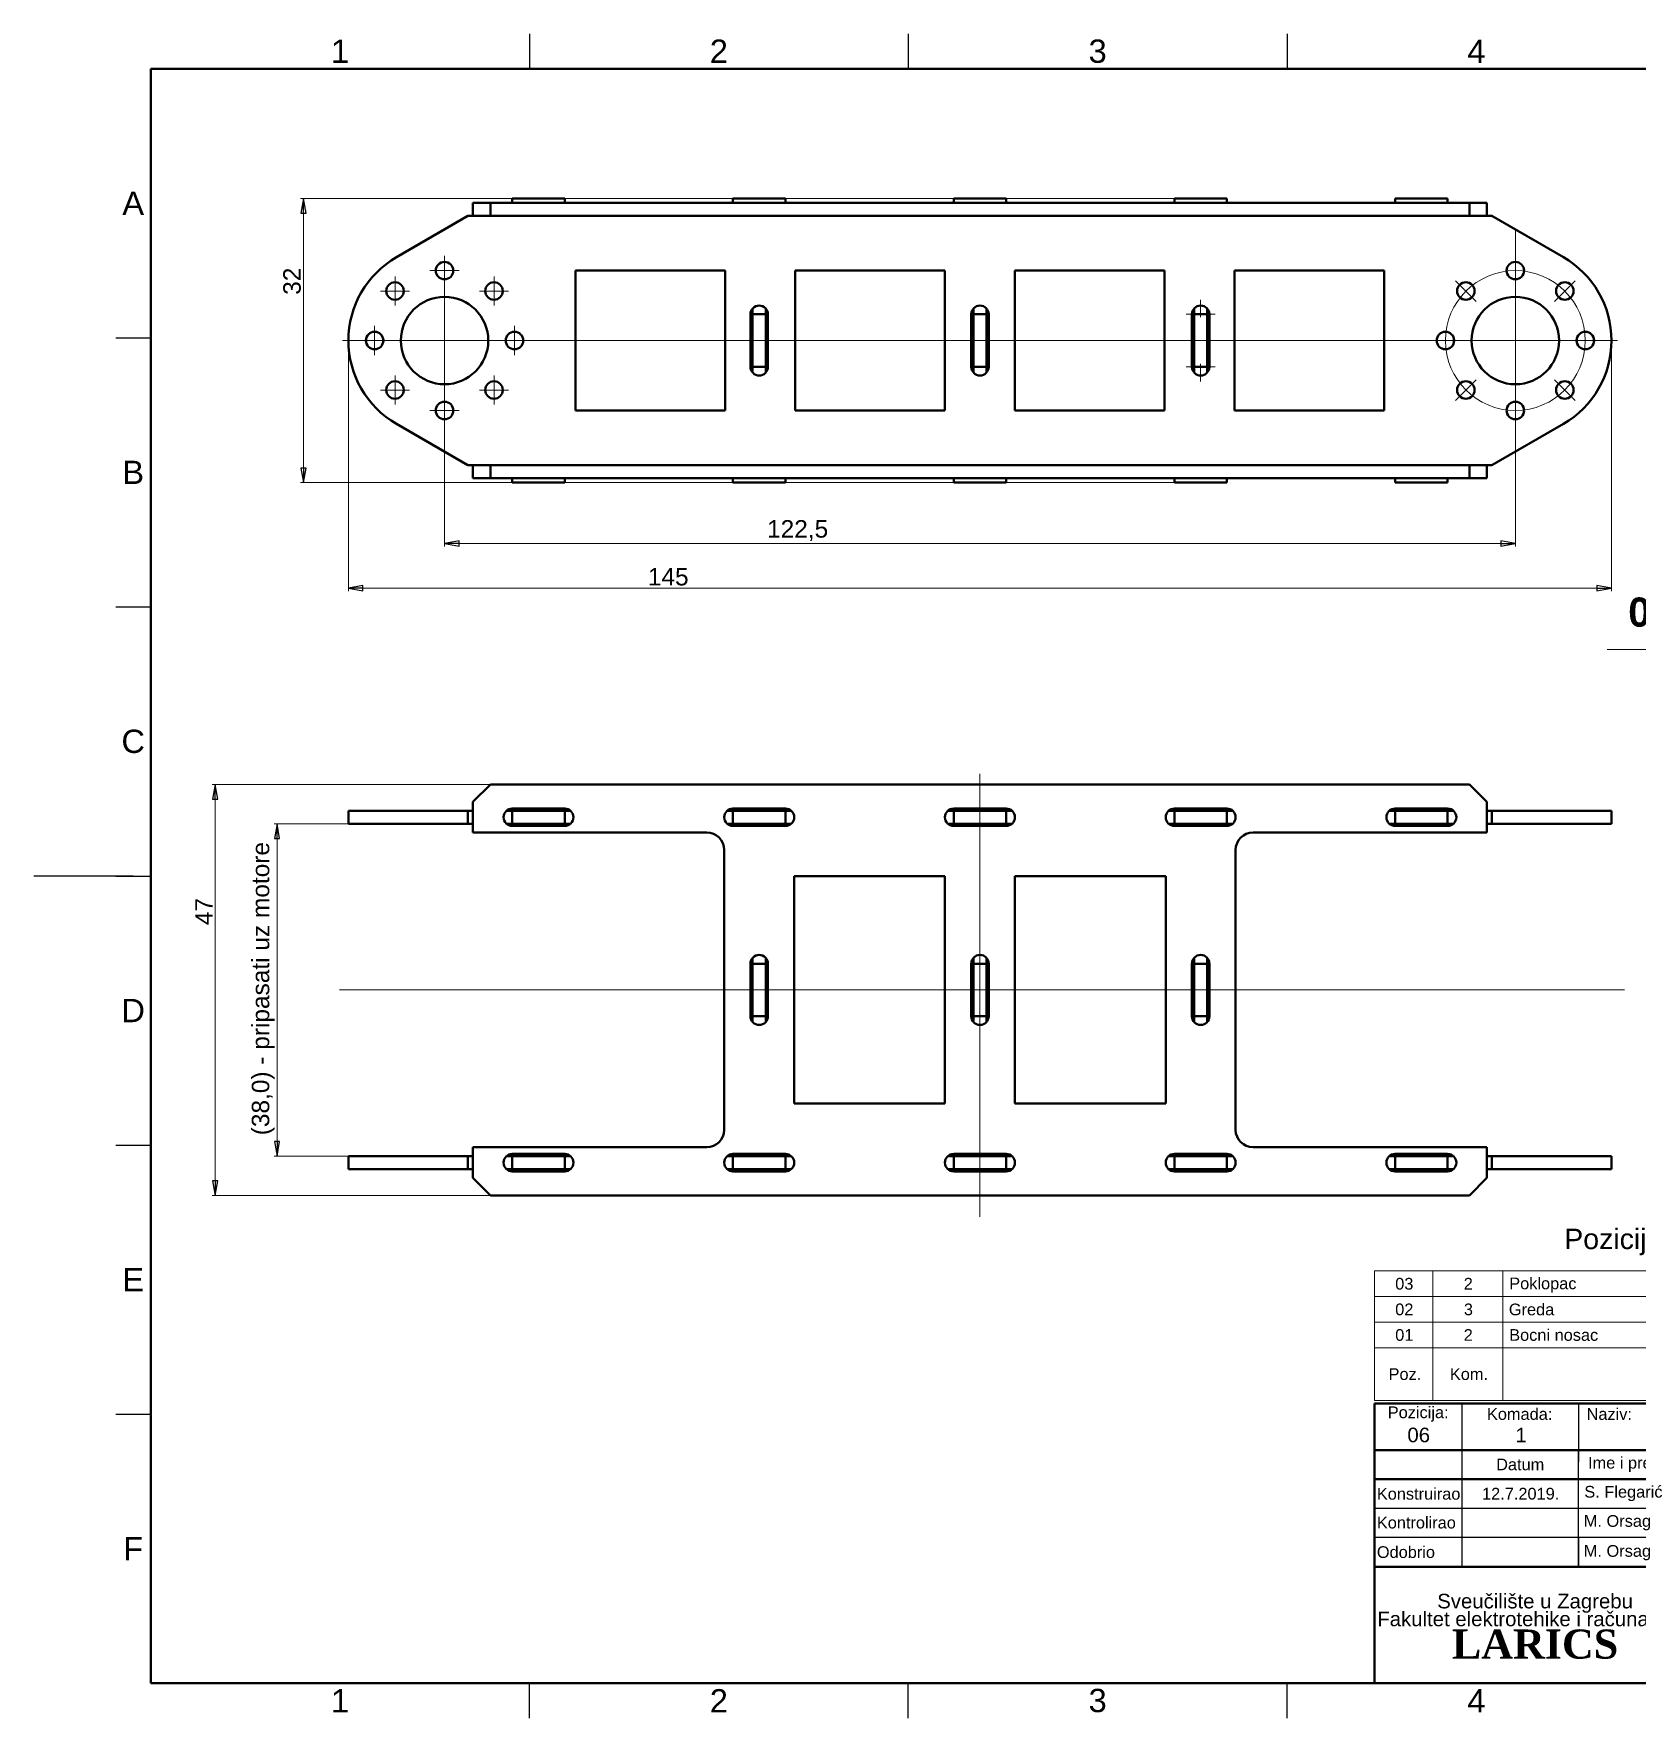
# Model space of a CAD drawing. Header units: millimetres. Extents: x 0 to 277, y 3 to 195.
# Drawn here: x 0 to 183.4, y 2.7 to 195.3 of the extents above; entities that cross this region are included whole.
import ezdxf
from ezdxf.enums import TextEntityAlignment as Align

# ---------------------------------------------------------------- set-up
doc = ezdxf.new("R2010")
doc.units = ezdxf.units.MM
doc.header["$LTSCALE"] = 0.666667
doc.linetypes.add('CHAIN', pattern=[0.3543, 0.2362, -0.0295, 0.0591, -0.0295])
for name, color, linetype, lineweight in [('Center Mark(INTECO)', 7, 'CHAIN', 18), ('Centerline(INTECO)', 7, 'CHAIN', 18), ('Dimensions(INTECO)', 7, 'Continuous', 25), ('Sketch Geometry(INTECO)', 7, 'Continuous', 50), ('Symbols(INTECO)', 7, 'Continuous', 18)]:
    doc.layers.add(name, color=color, linetype=linetype, lineweight=lineweight)
doc.layers.add('Visible Edges(INTECO)', color=7, linetype='Continuous', lineweight=50, true_color=0x262659)
doc.styles.add('Baloon tekst - INTECO', font='arialbd.ttf')
doc.styles.add('Current-ISO', font='arial.ttf')
doc.styles.add('Current-ISO-INTECO', font='arial.ttf')
doc.styles.add('Current-ISO-INTECODimensionsText', font='arial.ttf')
doc.styles.add('Text Style101', font='arial.ttf')
doc.styles.add('Text Style102', font='arialbd.ttf')
doc.styles.add('Text Style108', font='arial.ttf', dxfattribs={"width": 0.9})
doc.styles.add('Text Style40', font='arial.ttf')
doc.styles.add('Text Style77', font='arial.ttf')
doc.styles.add('Text Style81', font='arial.ttf')
doc.dimstyles.new('ISO - INTECO', dxfattribs={"dimscale": 0.666667, "dimtxt": 3, "dimasz": 2.5, "dimexe": 0.5, "dimexo": 0, "dimgap": 0.4, "dimtad": 1, "dimrnd": 1e-08, "dimzin": 0, "dimtxsty": 'Current-ISO-INTECODimensionsText', "dimblk": 'Filled-3', "dimcen": 0.09, "dimdle": 7, "dimclrd": 7, "dimclre": 7, "dimclrt": 7, "dimadec": 1, "dimazin": 0, "dimtfac": 0.666667, "dimtmove": 0, "dimatfit": 3, "dimfxl": 1, "dimtolj": 1, "dimlwd": 15, "dimlwe": 15, "dimarcsym": 0})

# ---------------------------------------------------------------- blocks, each defined once
blk = doc.blocks.new('Borders INTECO Okvir')
at = {"layer": 'Sketch Geometry(INTECO)', "lineweight": 25}
for p, q in [((85, 293), (85, 287)), ((150, 293), (150, 287)), ((215, 293), (215, 287)), ((14, 240.83), (20, 240.83)), ((14, 194.67), (20, 194.67)), ((17, 148.5), (-0.07, 148.5)), ((14, 148.5), (20, 148.5)), ((14, 102.33), (20, 102.33)), ((14, 56.17), (20, 56.17)), ((85, 4), (85, 10)), ((150, 4), (150, 10)), ((215, 4), (215, 10))]:
    blk.add_line(p, q, dxfattribs=at)
at = {"layer": 'Sketch Geometry(INTECO)'}
for p, q in [((410, 287), (20, 287)), ((20, 287), (20, 10)), ((20, 10), (410, 10))]:
    blk.add_line(p, q, dxfattribs=at)
at = {"layer": 'Symbols(INTECO)', "color": 7, "char_height": 4, "style": 'Current-ISO-INTECO'}
for s, insert, attachment_point in [('\\fArial|b0|i0;\\H4.0000;1', (52.5, 292), 2), ('\\fArial|b0|i0;\\H4.0000;2', (117.5, 292), 2), ('\\fArial|b0|i0;\\H4.0000;3', (182.5, 292), 2), ('\\fArial|b0|i0;\\H4.0000;4', (247.5, 292), 2), ('\\fArial|b0|i0;\\H4.0000;A', (17, 263.92), 5), ('\\fArial|b0|i0;\\H4.0000;B', (17, 217.75), 5), ('\\fArial|b0|i0;\\H4.0000;C', (17, 171.58), 5), ('\\fArial|b0|i0;\\H4.0000;D', (17, 125.42), 5), ('\\fArial|b0|i0;\\H4.0000;E', (17, 79.25), 5), ('\\fArial|b0|i0;\\H4.0000;F', (17, 33.08), 5), ('\\fArial|b0|i0;\\H4.0000;1', (52.5, 5), 8), ('\\fArial|b0|i0;\\H4.0000;2', (117.5, 5), 8), ('\\fArial|b0|i0;\\H4.0000;3', (182.5, 5), 8), ('\\fArial|b0|i0;\\H4.0000;4', (247.5, 5), 8)]:
    blk.add_mtext(s, dxfattribs=dict(at, insert=insert, attachment_point=attachment_point))
blk = doc.blocks.new('Popis pozicija')
at = {"layer": 'Symbols(INTECO)'}
for p, q in [((410, 80.76), (230, 80.76)), ((230, 80.76), (230, 67.57)), ((240, 80.76), (240, 67.57)), ((252, 80.76), (252, 67.57)), ((312, 80.76), (312, 67.57)), ((335, 80.76), (335, 67.57)), ((360, 80.76), (360, 67.57)), ((390, 80.76), (390, 67.57)), ((410, 80.76), (410, 67.57)), ((410, 76.36), (230, 76.36)), ((410, 71.96), (230, 71.96)), ((410, 67.57), (230, 67.57)), ((230, 58.54), (230, 67.57)), ((240, 58.54), (240, 67.57)), ((252, 58.54), (252, 67.57)), ((312, 58.54), (312, 67.57)), ((335, 58.54), (335, 67.57)), ((360, 58.54), (360, 67.57)), ((390, 58.54), (390, 67.57)), ((410, 58.54), (410, 67.57)), ((410, 58.54), (230, 58.54))]:
    blk.add_line(p, q, dxfattribs=at)
at = {"layer": 'Symbols(INTECO)', "attachment_point": 7, "style": 'Current-ISO'}
for s, insert, char_height in [('03', (233.56, 77.52), 2.007), ('2', (245.31, 77.55), 2.01), ('Poklopac', (253.13, 77), 2.007), ('CFRP', (319.83, 77.51), 2.007), ('LR 110 03', (341.25, 77.52), 2.007), ('1,5x47x116', (368.07, 77.16), 2.007), ('0,00 kg', (400.03, 76.96), 2.007), ('02', (233.56, 73.12), 2.007), ('3', (245.34, 73.12), 2.01), ('Greda', (253.06, 73.11), 2.007), ('CFRP', (319.83, 73.11), 2.007), ('LR 110 02', (341.25, 73.12), 2.007), ('1,5x33x42', (368.85, 72.76), 2.007), ('0,00 kg', (400.03, 72.57), 2.007), ('01', (233.56, 68.73), 2.007), ('2', (245.31, 68.76), 2.01), ('Bocni nosac', (253.12, 68.73), 2.0066), ('CFRP', (319.83, 68.71), 2.007), ('LR 110 01', (341.25, 68.73), 2.007), ('1,5x33x145', (368.07, 68.36), 2.007), ('0,01 kg', (400.03, 68.17), 2.007), ('Poz.', (232.42, 62.02), 2.007), ('Kom.', (242.94, 62.02), 2.007), ('Naziv', (278.72, 62.02), 2.007), ('Materijal', (318.42, 61.46), 2.007), ('Oz. crteža/', (340.87, 63.6), 2.0066), ('Br. modela/Dimenzije', (361.9, 61.45), 2.0066), ('Masa', (396.79, 62.02), 2.007), ('Standard', (341.94, 60.44), 2.007)]:
    blk.add_mtext(s, dxfattribs=dict(at, insert=insert, char_height=char_height))
blk = doc.blocks.new('Title Blocks LARICS Sastavna')
at = {"layer": 'Sketch Geometry(INTECO)'}
for p, q in [((9.74, 57.81), (9.74, 67.81)), ((9.74, 67.81), (24.74, 67.81)), ((24.74, 67.81), (44.74, 67.81)), ((44.74, 67.81), (139.74, 67.81)), ((139.74, 67.81), (169.74, 67.81)), ((169.74, 67.81), (189.74, 67.81)), ((189.74, 67.81), (189.74, 59.81)), ((9.74, 59.81), (9.74, 54.81)), ((24.74, 59.81), (9.74, 59.81)), ((44.74, 59.81), (24.74, 59.81)), ((64.74, 59.81), (44.74, 59.81)), ((64.74, 59.81), (84.74, 59.81)), ((84.74, 39.81), (84.74, 59.81)), ((84.74, 59.81), (139.74, 59.81)), ((139.74, 59.81), (189.74, 59.81)), ((189.74, 59.81), (189.74, 39.81)), ((9.74, 54.81), (9.74, 49.81)), ((24.74, 54.81), (9.74, 54.81)), ((44.74, 54.81), (24.74, 54.81)), ((64.74, 54.81), (44.74, 54.81)), ((64.74, 54.81), (84.74, 54.81)), ((9.74, 49.81), (9.74, 44.81)), ((9.74, 44.81), (9.74, 39.81)), ((84.74, 44.81), (84.74, 39.81)), ((64.74, 39.81), (9.74, 39.81)), ((9.74, 39.81), (9.74, 19.81)), ((64.74, 19.81), (64.74, 39.81)), ((139.74, 39.81), (64.74, 39.81)), ((64.74, 39.81), (64.74, 19.81)), ((139.74, 39.81), (84.74, 39.81)), ((139.74, 19.81), (139.74, 39.81)), ((159.74, 39.81), (139.74, 39.81)), ((139.74, 39.81), (139.74, 19.81)), ((189.74, 39.81), (139.74, 39.81)), ((159.74, 19.81), (159.74, 39.81)), ((169.74, 39.81), (159.74, 39.81)), ((159.74, 39.81), (159.74, 19.81)), ((169.74, 19.81), (169.74, 39.81)), ((189.74, 39.81), (169.74, 39.81)), ((169.74, 39.81), (169.74, 19.81)), ((189.74, 19.81), (189.74, 39.81)), ((180.74, 36.81), (180.74, 30.81)), ((180.74, 36.81), (186.74, 35.31)), ((186.74, 35.31), (186.74, 32.31)), ((180.74, 30.81), (186.74, 32.31)), ((169.74, 24.81), (189.74, 24.81)), ((9.74, 19.81), (64.74, 19.81)), ((64.74, 19.81), (139.74, 19.81)), ((139.74, 19.81), (159.74, 19.81)), ((159.74, 19.81), (169.74, 19.81)), ((169.74, 19.81), (189.74, 19.81))]:
    blk.add_line(p, q, dxfattribs=at)
at = {"layer": 'Sketch Geometry(INTECO)', "lineweight": 25}
for p, q in [((24.74, 67.81), (24.74, 57.8)), ((44.74, 67.81), (44.74, 57.8)), ((139.74, 67.81), (139.74, 59.81)), ((169.74, 67.81), (169.74, 59.81)), ((24.74, 59.81), (24.74, 54.81)), ((44.74, 54.81), (44.74, 59.81)), ((64.74, 54.81), (64.74, 59.81)), ((139.74, 59.81), (139.74, 39.81)), ((139.74, 39.81), (139.74, 59.81)), ((169.14, 59.21), (140.34, 59.21)), ((140.34, 59.21), (140.34, 45.41)), ((169.14, 45.41), (169.14, 59.21)), ((169.74, 44.81), (169.74, 59.81)), ((24.74, 54.81), (24.74, 49.81)), ((44.74, 49.81), (44.74, 54.81)), ((64.74, 49.81), (64.74, 54.81)), ((24.74, 49.81), (9.74, 49.81)), ((24.74, 49.81), (24.74, 44.81)), ((44.74, 49.81), (24.74, 49.81)), ((44.74, 44.81), (44.74, 49.81)), ((64.74, 49.81), (44.74, 49.81)), ((64.74, 44.81), (64.74, 49.81)), ((64.74, 49.81), (84.74, 49.81)), ((24.74, 44.81), (9.74, 44.81)), ((44.74, 44.81), (24.74, 44.81)), ((24.74, 44.81), (24.74, 39.81)), ((44.74, 39.81), (44.74, 44.81)), ((64.74, 44.81), (44.74, 44.81)), ((44.74, 44.81), (44.74, 39.81)), ((64.74, 39.81), (64.74, 44.81)), ((64.74, 44.81), (84.74, 44.81)), ((139.74, 44.81), (189.74, 44.81)), ((140.34, 45.41), (169.14, 45.41)), ((104.74, 19.81), (104.74, 39.81))]:
    blk.add_line(p, q, dxfattribs=at)
at = {"layer": 'Sketch Geometry(INTECO)', "linetype": 'Continuous', "lineweight": 25}
for p, q in [((175.74, 30.4), (175.74, 37.25)), ((172.36, 33.81), (179.15, 33.81)), ((180.18, 33.81), (187.72, 33.81))]:
    blk.add_line(p, q, dxfattribs=at)
at = {"layer": 'Sketch Geometry(INTECO)'}
for radius in [3, 1.5]:
    blk.add_circle((175.74, 33.81), radius, dxfattribs=at)
at = {"layer": 'Symbols(INTECO)', "color": 7, "style": 'Current-ISO-INTECO'}
for s, insert, char_height, width, attachment_point in [('Pozicija:', (17.24, 66), 2.007, 15.1495, 5), ('Komada:', (34.65, 66), 2.007, 19.3631, 5), ('Dimenzije:', (154.71, 66), 2.007, 28.4296, 5), ('Masa:', (179.63, 66), 2.007, 18.4679, 5), ('Datum', (34.75, 57.35), 2.007, 20.0481, 5), ('Ime i prezime', (54.8, 57.35), 2.0066, 20.0481, 5), ('Potpis', (74.8, 57.3), 2.007, 20.1445, 5), ('Projekt:', (85.48, 57.27), 2.007, 16.0912, 4), ('Oznaka crteža:', (154.77, 57.3), 2.0066, 29.9734, 5), ('Verzija:', (179.71, 57.3), 2.007, 19.8632, 5), ('Konstruirao', (10.15, 52.31), 2.0066, 14.8433, 4), ('Kontrolirao', (10.15, 47.37), 2.0066, 14.8433, 4), ('Odobrio', (10.15, 42.31), 2.007, 14.8433, 4), ('Veza sa:', (140.75, 42.36), 2.007, 16.7091, 4), ('Mjerilo:', (149.81, 39.07), 2.007, 19.68, 2), ('Format:', (164.79, 39.07), 2.007, 9.8587, 2), ('[mm]', (176.05, 29.06), 2.007, 6.2278, 1), ('List:', (170.28, 22.23), 2.007, 5.4215, 4)]:
    blk.add_mtext(s, dxfattribs=dict(at, insert=insert, char_height=char_height, width=width, attachment_point=attachment_point))
at = {"layer": 'Symbols(INTECO)', "color": 7, "insert": (50.03, 66), "char_height": 2.007, "attachment_point": 5, "style": 'Current-ISO-INTECO'}
blk.add_mtext('Naziv:', dxfattribs=at)
at = {"layer": 'Symbols(INTECO)', "color": 7, "style": 'Current-ISO-INTECO'}
for s, insert, char_height, width, attachment_point, line_spacing_factor in [('{\\H0.74753x;Tolerancije mjera\\H1.33773x;\\P\\H0.59803x;(Ukoliko drugacije nije odredeno)\\H1.30584x; }', (122.92, 37.39), 2.0066, 44.5938, 5, 0.750678), ('{\\H1.24589x;Sveučilište u Zagrebu\\PFakultet elektrotehike i računarstva\\H1.40478x; \\H0.71186x;\\P\\fGeorgia|b1|i0|c0|p18;\\H2x;LARICS\\H1.21393x; }', (37.3, 29.57), 2.0066, 69.724, 5, 0.733889), ('\\fArial|b0|i0;\\H1.4000;Ovaj dokument je vlasništvo LARICS-a.\\PMora se na zahtjev vratiti i njegov sadržaj se nesmije umnožavati, ustupati drugome ili drugacije koristiti bez predhodne suglasnosti LARICS-a', (84.73, 29.58), 1.4, 40.0328, 5, 0.944221), ('\\fArial|b0|i0;\\H1.2000;Linearna toleranca............ x ------\\fAIGDT|b0|i0;\\H1.2000;`\\fArial|b0|i0;\\H1.2000;0,5   mm\\P                                           x,x-----\\fAIGDT|b0|i0;\\H1.2000;`\\fArial|b0|i0;\\H1.2000;0,1  mm\\P                                           x,xx---\\fAIGDT|b0|i0;\\H1.2000;`\\fArial|b0|i0;\\H1.2000;0,01 mm\\PKutna toleranca.......................... x-----\\fAIGDT|b0|i0;\\H1.2000;`\\fArial|b0|i0;\\H1.2000;1\\fAIGDT|b0|i0;\\H1.2000;~\\P\\fArial|b0|i0;\\H1.2000;                                                    x,x---\\fAIGDT|b0|i0;\\H1.2000;`\\fArial|b0|i0;\\H1.2000;0.1\\fAIGDT|b0|i0;\\H1.2000;~\\P\\fArial|b0|i0;\\H1.2000;Obraditi bridove.......................... 0,5/45\\fAIGDT|b0|i0;\\H1.2000;~\\P\\fArial|b0|i0;\\H1.2000;Ostaviti radijuse.......................... 0,5mm', (106.15, 27.26), 1.2, 32.6482, 4, 1.0033), ('\\fArial|b0|i0;\\H2.5000;1 /1 ', (182.27, 21.73), 2.5, 16.21, 5, 0.708166)]:
    blk.add_mtext(s, dxfattribs=dict(at, insert=insert, char_height=char_height, width=width, attachment_point=attachment_point, line_spacing_factor=line_spacing_factor))
at = {"layer": 'Symbols(INTECO)', "color": 7}
for tag, p, height, style in [('Pozicija_001', (15.39, 61.17), 2.5, 'Text Style77'), ('Komada_001', (33.93, 61.15), 2.5, 'Text Style77'), ('TITLE_001', (84.2, 62.61), 3.5, 'Text Style40'), ('Gabariti_001', (146.11, 61.17), 2.5, 'Text Style77'), ('CREATION_DATE_001', (28.19, 51.34), 2.01, 'Current-ISO-INTECO'), ('AUTHOR_001', (45.75, 51.67), 2.01, 'Current-ISO-INTECO'), ('PROJECT_001', (84.32, 47.16), 7, 'Text Style101'), ('REVISION_NUMBER_001', (178.33, 48.7), 3.5, 'Text Style40'), ('PART_NUMBER_001', (143.26, 48.44), 3.5, 'Text Style102'), ('CHECKED_BY_001', (45.66, 46.66), 2.01, 'Current-ISO-INTECO'), ('ENG_APPROVED_BY_001', (45.66, 41.52), 2.01, 'Current-ISO-INTECO'), ('Veza_sa_001', (162.94, 41.13), 2.5, 'Text Style77'), ('<Mjerilo>_001', (145.47, 25.18), 5, 'Text Style81'), ('Sheet_Size_001', (161.87, 26.1), 3.5, 'Text Style40')]:
    blk.add_attdef(tag, p, '', height=height, dxfattribs=dict(at, style=style))
at = {"layer": 'Symbols(INTECO)', "color": 7, "style": 'Text Style108', "width": 0.9}
blk.add_attdef('MASS\\P2;_001', (174.7, 61.52), '', height=2.5, dxfattribs=at)
at = {"layer": 'Symbols(INTECO)', "color": 7, "style": 'Current-ISO-INTECO'}
for tag, p in [('CHECKED_DATE', (34.71, 47.3)), ('ENG_APPROVAL_DATE', (34.77, 42.34))]:
    blk.add_attdef(tag, text='', height=2.01, dxfattribs=at).set_placement(p, align=Align.MIDDLE_CENTER)
blk = doc.blocks.new('Filled-3')
at = {"color": 0}
for p, q in [((0, 0), (-1, 0.18)), ((-1, 0.18), (-1, -0.18)), ((-1, 0), (0, 0)), ((-1, -0.18), (0, 0))]:
    blk.add_line(p, q, dxfattribs=at)
at = {"color": 0, "flags": 128}
blk.add_lwpolyline([(-1, -0.18), (0, 0), (-1, 0.18), (-1, -0.18)], dxfattribs=at)
at = {"color": 0}
blk.add_solid([(-1, -0.18), (0, 0), (-1, 0.18), (-1, -0.18)], dxfattribs=at)
blk = doc.blocks.new('*D26')
at = {"layer": 'Defpoints', "color": 0, "linetype": 'Continuous', "transparency": 16777216}
for p in [(169.45, 151.69), (46.95, 145.27), (169.45, 137.03)]:
    blk.add_point(p, dxfattribs=at)
at = {"layer": 'Dimensions(INTECO)', "color": 7, "linetype": 'Continuous', "lineweight": 15, "transparency": 16777216}
for p, q in [((169.45, 151.69), (169.45, 136.7)), ((46.95, 145.27), (46.95, 136.7)), ((48.62, 137.03), (167.78, 137.03))]:
    blk.add_line(p, q, dxfattribs=at)
at = {"layer": 'Dimensions(INTECO)', "color": 7, "linetype": 'Continuous', "lineweight": 15, "transparency": 16777216, "xscale": 1.666666666666667, "yscale": 1.666666666666667, "zscale": 1.666666666666667, "rotation": 180}
blk.add_blockref('Filled-3', (46.95, 137.03), dxfattribs=at)
at = {"layer": 'Dimensions(INTECO)', "color": 7, "linetype": 'Continuous', "lineweight": 15, "transparency": 16777216, "xscale": 1.666666666666667, "yscale": 1.666666666666667, "zscale": 1.666666666666667}
blk.add_blockref('Filled-3', (169.45, 137.03), dxfattribs=at)
at = {"layer": 'Dimensions(INTECO)', "color": 7, "linetype": 'Continuous', "lineweight": 18, "transparency": 16777216, "insert": (83.85, 139.7), "char_height": 2, "attachment_point": 1, "style": 'Current-ISO-INTECODimensionsText'}
blk.add_mtext('\\A1;122,5', dxfattribs=at)
blk = doc.blocks.new('*D27')
at = {"layer": 'Defpoints', "color": 0, "linetype": 'Continuous', "transparency": 16777216}
for p in [(35.95, 160.24), (180.45, 160.24), (180.45, 131.92)]:
    blk.add_point(p, dxfattribs=at)
at = {"layer": 'Dimensions(INTECO)', "color": 7, "linetype": 'Continuous', "lineweight": 15, "transparency": 16777216}
for p, q in [((35.95, 160.24), (35.95, 131.59)), ((180.45, 160.24), (180.45, 131.59)), ((37.62, 131.92), (178.78, 131.92))]:
    blk.add_line(p, q, dxfattribs=at)
at = {"layer": 'Dimensions(INTECO)', "color": 7, "linetype": 'Continuous', "lineweight": 15, "transparency": 16777216, "xscale": 1.666666666666667, "yscale": 1.666666666666667, "zscale": 1.666666666666667, "rotation": 180}
blk.add_blockref('Filled-3', (35.95, 131.92), dxfattribs=at)
at = {"layer": 'Dimensions(INTECO)', "color": 7, "linetype": 'Continuous', "lineweight": 15, "transparency": 16777216, "xscale": 1.666666666666667, "yscale": 1.666666666666667, "zscale": 1.666666666666667}
blk.add_blockref('Filled-3', (180.45, 131.92), dxfattribs=at)
at = {"layer": 'Dimensions(INTECO)', "color": 7, "linetype": 'Continuous', "lineweight": 18, "transparency": 16777216, "insert": (70.21, 134.23), "char_height": 2, "attachment_point": 1, "style": 'Current-ISO-INTECODimensionsText'}
blk.add_mtext('\\A1;145', dxfattribs=at)
blk = doc.blocks.new('*D28')
at = {"layer": 'Defpoints', "color": 0, "linetype": 'Continuous', "transparency": 16777216}
for p in [(30.81, 176.49), (130.45, 176.49), (130.45, 143.99)]:
    blk.add_point(p, dxfattribs=at)
at = {"layer": 'Dimensions(INTECO)', "color": 7, "linetype": 'Continuous', "lineweight": 15, "transparency": 16777216}
for p, q in [((130.45, 176.49), (30.48, 176.49)), ((30.81, 145.66), (30.81, 174.82)), ((130.45, 143.99), (30.48, 143.99))]:
    blk.add_line(p, q, dxfattribs=at)
at = {"layer": 'Dimensions(INTECO)', "color": 7, "linetype": 'Continuous', "lineweight": 15, "transparency": 16777216, "xscale": 1.666666666666667, "yscale": 1.666666666666667, "zscale": 1.666666666666667}
for p, rotation in [((30.81, 176.49), 90), ((30.81, 143.99), 270)]:
    blk.add_blockref('Filled-3', p, dxfattribs=dict(at, rotation=rotation))
at = {"layer": 'Dimensions(INTECO)', "color": 7, "linetype": 'Continuous', "lineweight": 18, "transparency": 16777216, "insert": (28.5, 165.47), "char_height": 2, "attachment_point": 1, "rotation": 90, "style": 'Current-ISO-INTECODimensionsText'}
blk.add_mtext('\\A1;32', dxfattribs=at)
blk = doc.blocks.new('*D29')
at = {"layer": 'Defpoints', "color": 0, "linetype": 'Continuous', "transparency": 16777216}
for p in [(52.2, 109.47), (20.7, 62.47), (52.2, 62.47)]:
    blk.add_point(p, dxfattribs=at)
at = {"layer": 'Dimensions(INTECO)', "color": 7, "linetype": 'Continuous', "lineweight": 15, "transparency": 16777216}
for p, q in [((52.2, 109.47), (20.37, 109.47)), ((20.7, 107.81), (20.7, 64.14)), ((52.2, 62.47), (20.37, 62.47))]:
    blk.add_line(p, q, dxfattribs=at)
at = {"layer": 'Dimensions(INTECO)', "color": 7, "linetype": 'Continuous', "lineweight": 15, "transparency": 16777216, "xscale": 1.666666666666667, "yscale": 1.666666666666667, "zscale": 1.666666666666667}
for p, rotation in [((20.7, 109.47), 90), ((20.7, 62.47), 270)]:
    blk.add_blockref('Filled-3', p, dxfattribs=dict(at, rotation=rotation))
at = {"layer": 'Dimensions(INTECO)', "color": 7, "linetype": 'Continuous', "lineweight": 18, "transparency": 16777216, "insert": (18.43, 93.38), "char_height": 2, "attachment_point": 1, "rotation": 90, "style": 'Current-ISO-INTECODimensionsText'}
blk.add_mtext('\\A1;47', dxfattribs=at)
blk = doc.blocks.new('*D30')
at = {"layer": 'Defpoints', "color": 0, "linetype": 'Continuous', "transparency": 16777216}
for p in [(35.95, 104.97), (27.79, 66.97), (35.95, 66.97)]:
    blk.add_point(p, dxfattribs=at)
at = {"layer": 'Dimensions(INTECO)', "color": 7, "linetype": 'Continuous', "lineweight": 15, "transparency": 16777216}
for p, q in [((35.95, 104.97), (27.45, 104.97)), ((27.79, 103.31), (27.79, 68.64)), ((35.95, 66.97), (27.45, 66.97))]:
    blk.add_line(p, q, dxfattribs=at)
at = {"layer": 'Dimensions(INTECO)', "color": 7, "linetype": 'Continuous', "lineweight": 15, "transparency": 16777216, "xscale": 1.666666666666667, "yscale": 1.666666666666667, "zscale": 1.666666666666667}
for p, rotation in [((27.79, 104.97), 90), ((27.79, 66.97), 270)]:
    blk.add_blockref('Filled-3', p, dxfattribs=dict(at, rotation=rotation))
at = {"layer": 'Dimensions(INTECO)', "color": 7, "linetype": 'Continuous', "lineweight": 18, "transparency": 16777216, "insert": (24.9, 69.35), "char_height": 2, "attachment_point": 1, "rotation": 90, "style": 'Current-ISO-INTECODimensionsText'}
blk.add_mtext('\\A1;\\fArial|b0|i0;\\H2.0000;(38,0) - pripasati uz motore', dxfattribs=at)
blk = doc.blocks.new('Balloon3')
at = {"layer": 'Symbols(INTECO)'}
blk.add_line((284.92, 187.35), (269.92, 187.35), dxfattribs=at)
at = {"layer": 'Symbols(INTECO)', "color": 7, "linetype": 'Continuous', "lineweight": 18}
for p, q in [((313.73, 168.05), (284.92, 187.35)), ((314.01, 168.46), (313.46, 167.63)), ((313.46, 167.63), (315.81, 166.65)), ((313.73, 168.05), (315.81, 166.65)), ((315.81, 166.65), (314.01, 168.46))]:
    blk.add_line(p, q, dxfattribs=at)
at = {"layer": 'Symbols(INTECO)', "color": 7, "linetype": 'Continuous', "lineweight": 18, "flags": 128}
blk.add_lwpolyline([(313.46, 167.63), (315.81, 166.65), (314.01, 168.46), (313.46, 167.63)], dxfattribs=at)
at = {"layer": 'Symbols(INTECO)', "color": 7}
blk.add_solid([(313.46, 167.63), (315.81, 166.65), (314.01, 168.46), (313.46, 167.63)], dxfattribs=at)
at = {"layer": 'Symbols(INTECO)', "color": 7, "insert": (277.42, 193.74), "char_height": 5, "attachment_point": 5, "style": 'Baloon tekst - INTECO'}
blk.add_mtext('02', dxfattribs=at)

msp = doc.modelspace()

# ---------------------------------------------------------------- linework, layer by layer
at = {"layer": 'Center Mark(INTECO)', "linetype": 'Continuous'}
for p, q in [((169.45, 172.79), (169.45, 151.69)), ((46.95, 169.91), (46.95, 145.27)), ((169.45, 166.57), (169.45, 169.91)), ((48.62, 168.24), (45.28, 168.24)), ((42.96, 165.9), (39.63, 165.9)), ((41.29, 167.56), (41.29, 164.23)), ((54.27, 165.9), (50.94, 165.9)), ((52.61, 167.56), (52.61, 164.23)), ((162.61, 167.08), (164.97, 164.72)), ((176.29, 167.08), (173.93, 164.72)), ((133.45, 164.91), (133.45, 162.91)), ((38.95, 161.91), (38.95, 158.57)), ((54.95, 161.91), (54.95, 158.57)), ((135.12, 163.24), (131.78, 163.24)), ((53.6, 160.24), (35.28, 160.24)), ((40.62, 160.24), (37.28, 160.24)), ((46.95, 160.57), (46.95, 159.91)), ((56.62, 160.24), (53.28, 160.24)), ((181.12, 160.24), (55.61, 160.24)), ((159.78, 160.24), (163.12, 160.24)), ((179.12, 160.24), (175.78, 160.24)), ((41.29, 156.25), (41.29, 152.92)), ((52.61, 156.25), (52.61, 152.92)), ((135.12, 157.24), (131.78, 157.24)), ((133.45, 157.57), (133.45, 155.57)), ((42.96, 154.58), (39.63, 154.58)), ((54.27, 154.58), (50.94, 154.58)), ((162.61, 153.4), (164.97, 155.76)), ((176.29, 153.4), (173.93, 155.76)), ((48.62, 152.24), (45.28, 152.24)), ((46.95, 153.91), (46.95, 150.57)), ((169.45, 150.57), (169.45, 153.91))]:
    msp.add_line(p, q, dxfattribs=at)
at = {"layer": 'Centerline(INTECO)', "linetype": 'Continuous'}
for p, q in [((108.2, 110.68), (108.2, 60.03)), ((181.93, 85.97), (34.95, 85.97))]:
    msp.add_line(p, q, dxfattribs=at)
msp.add_circle((169.45, 160.24), 8, dxfattribs=at)
at = {"layer": 'Visible Edges(INTECO)'}
for p, q in [((52.2, 175.99), (50.2, 175.99)), ((50.2, 175.99), (50.2, 174.49)), ((52.2, 174.49), (52.2, 175.99)), ((52.2, 175.99), (164.2, 175.99)), ((54.7, 175.99), (54.7, 176.49)), ((54.7, 176.49), (60.7, 176.49)), ((60.7, 175.99), (60.7, 176.49)), ((79.95, 175.99), (79.95, 176.49)), ((79.95, 176.49), (85.95, 176.49)), ((85.95, 175.99), (85.95, 176.49)), ((105.2, 175.99), (105.2, 176.49)), ((105.2, 176.49), (111.2, 176.49)), ((111.2, 175.99), (111.2, 176.49)), ((130.45, 175.99), (130.45, 176.49)), ((130.45, 176.49), (136.45, 176.49)), ((136.45, 175.99), (136.45, 176.49)), ((155.7, 175.99), (155.7, 176.49)), ((155.7, 176.49), (161.7, 176.49)), ((161.7, 175.99), (161.7, 176.49)), ((166.2, 175.99), (164.2, 175.99)), ((164.2, 175.99), (164.2, 174.49)), ((166.2, 174.49), (166.2, 175.99)), ((49.63, 174.49), (41.45, 169.77)), ((50.2, 174.49), (49.63, 174.49)), ((50.2, 174.49), (52.2, 174.49)), ((52.2, 174.49), (164.2, 174.49)), ((164.2, 174.49), (166.2, 174.49)), ((166.77, 174.49), (166.2, 174.49)), ((174.95, 169.77), (166.77, 174.49)), ((61.95, 168.24), (79.07, 168.24)), ((61.95, 152.24), (61.95, 168.24)), ((79.07, 168.24), (79.07, 152.24)), ((87.07, 168.24), (104.2, 168.24)), ((87.07, 152.24), (87.07, 168.24)), ((104.2, 168.24), (104.2, 152.24)), ((112.2, 152.24), (112.2, 168.24)), ((112.2, 168.24), (129.32, 168.24)), ((129.32, 168.24), (129.32, 152.24)), ((137.32, 152.24), (137.32, 168.24)), ((137.32, 168.24), (154.45, 168.24)), ((154.45, 168.24), (154.45, 152.24)), ((82.2, 163.24), (82.2, 163.9)), ((83.7, 163.9), (83.7, 163.24)), ((107.45, 163.24), (107.45, 163.9)), ((108.95, 163.9), (108.95, 163.24)), ((132.7, 163.24), (132.7, 163.9)), ((134.2, 163.9), (134.2, 163.24)), ((81.95, 157.24), (81.95, 163.24)), ((82.2, 157.24), (82.2, 163.24)), ((82.2, 163.24), (83.7, 163.24)), ((83.7, 163.24), (83.7, 157.24)), ((83.95, 163.24), (83.95, 157.24)), ((107.2, 157.24), (107.2, 163.24)), ((107.45, 157.24), (107.45, 163.24)), ((107.45, 163.24), (108.95, 163.24)), ((108.95, 163.24), (108.95, 157.24)), ((109.2, 163.24), (109.2, 157.24)), ((132.45, 157.24), (132.45, 163.24)), ((132.7, 157.24), (132.7, 163.24)), ((132.7, 163.24), (134.2, 163.24)), ((134.2, 163.24), (134.2, 157.24)), ((134.45, 163.24), (134.45, 157.24)), ((82.2, 156.58), (82.2, 157.24)), ((82.2, 157.24), (83.7, 157.24)), ((83.7, 157.24), (83.7, 156.58)), ((107.45, 156.58), (107.45, 157.24)), ((107.45, 157.24), (108.95, 157.24)), ((108.95, 157.24), (108.95, 156.58)), ((132.7, 156.58), (132.7, 157.24)), ((132.7, 157.24), (134.2, 157.24)), ((134.2, 157.24), (134.2, 156.58)), ((79.07, 152.24), (61.95, 152.24)), ((104.2, 152.24), (87.07, 152.24)), ((129.32, 152.24), (112.2, 152.24)), ((154.45, 152.24), (137.32, 152.24)), ((41.45, 150.71), (49.63, 145.99)), ((166.77, 145.99), (174.95, 150.71)), ((49.63, 145.99), (50.2, 145.99)), ((52.2, 145.99), (50.2, 145.99)), ((50.2, 145.99), (50.2, 144.49)), ((52.2, 144.49), (52.2, 145.99)), ((52.2, 145.99), (164.2, 145.99)), ((166.2, 145.99), (164.2, 145.99)), ((164.2, 145.99), (164.2, 144.49)), ((166.2, 145.99), (166.77, 145.99)), ((166.2, 144.49), (166.2, 145.99)), ((50.2, 144.49), (52.2, 144.49)), ((52.2, 144.49), (164.2, 144.49)), ((54.7, 144.49), (54.7, 143.99)), ((54.7, 143.99), (60.7, 143.99)), ((60.7, 144.49), (60.7, 143.99)), ((79.95, 144.49), (79.95, 143.99)), ((79.95, 143.99), (85.95, 143.99)), ((85.95, 144.49), (85.95, 143.99)), ((105.2, 144.49), (105.2, 143.99)), ((105.2, 143.99), (111.2, 143.99)), ((111.2, 144.49), (111.2, 143.99)), ((130.45, 144.49), (130.45, 143.99)), ((130.45, 143.99), (136.45, 143.99)), ((136.45, 144.49), (136.45, 143.99)), ((155.7, 144.49), (155.7, 143.99)), ((155.7, 143.99), (161.7, 143.99)), ((161.7, 144.49), (161.7, 143.99)), ((164.2, 144.49), (166.2, 144.49)), ((50.2, 107.47), (52.2, 109.47)), ((164.2, 109.47), (52.2, 109.47)), ((164.2, 109.47), (166.2, 107.47)), ((41.45, 106.47), (35.95, 106.47)), ((35.95, 106.47), (35.95, 104.97)), ((41.45, 106.47), (49.63, 106.47)), ((49.63, 106.47), (50.2, 106.47)), ((49.63, 106.47), (49.63, 104.97)), ((50.2, 107.47), (50.2, 103.97)), ((54.04, 106.47), (54.7, 106.47)), ((54.7, 106.72), (60.7, 106.72)), ((54.7, 106.47), (54.7, 104.97)), ((60.7, 106.47), (54.7, 106.47)), ((60.7, 104.97), (60.7, 106.47)), ((60.7, 106.47), (61.36, 106.47)), ((79.29, 106.47), (79.95, 106.47)), ((79.95, 106.72), (85.95, 106.72)), ((79.95, 106.47), (79.95, 104.97)), ((85.95, 106.47), (79.95, 106.47)), ((82.2, 106.47), (82.2, 106.72)), ((83.7, 106.72), (83.7, 106.47)), ((85.95, 104.97), (85.95, 106.47)), ((85.95, 106.47), (86.61, 106.47)), ((104.54, 106.47), (105.2, 106.47)), ((105.2, 106.72), (111.2, 106.72)), ((105.2, 106.47), (105.2, 104.97)), ((111.2, 106.47), (105.2, 106.47)), ((107.45, 106.47), (107.45, 106.72)), ((108.95, 106.72), (108.95, 106.47)), ((111.2, 104.97), (111.2, 106.47)), ((111.2, 106.47), (111.86, 106.47)), ((129.79, 106.47), (130.45, 106.47)), ((130.45, 106.72), (136.45, 106.72)), ((130.45, 106.47), (130.45, 104.97)), ((136.45, 106.47), (130.45, 106.47)), ((132.7, 106.47), (132.7, 106.72)), ((134.2, 106.72), (134.2, 106.47)), ((136.45, 104.97), (136.45, 106.47)), ((136.45, 106.47), (137.11, 106.47)), ((155.04, 106.47), (155.7, 106.47)), ((155.7, 106.72), (161.7, 106.72)), ((155.7, 106.47), (155.7, 104.97)), ((161.7, 106.47), (155.7, 106.47)), ((161.7, 104.97), (161.7, 106.47)), ((161.7, 106.47), (162.36, 106.47)), ((166.2, 103.97), (166.2, 107.47)), ((166.2, 106.47), (166.77, 106.47)), ((166.77, 106.47), (166.77, 104.97)), ((166.77, 106.47), (174.95, 106.47)), ((180.45, 106.47), (174.95, 106.47)), ((180.45, 106.47), (180.45, 104.97)), ((35.95, 104.97), (41.45, 104.97)), ((49.63, 104.97), (41.45, 104.97)), ((50.2, 104.97), (49.63, 104.97)), ((54.7, 104.97), (54.04, 104.97)), ((54.7, 104.97), (60.7, 104.97)), ((60.7, 104.72), (54.7, 104.72)), ((61.36, 104.97), (60.7, 104.97)), ((79.95, 104.97), (79.29, 104.97)), ((79.95, 104.97), (85.95, 104.97)), ((85.95, 104.72), (79.95, 104.72)), ((82.2, 104.97), (82.2, 104.72)), ((83.7, 104.72), (83.7, 104.97)), ((86.61, 104.97), (85.95, 104.97)), ((105.2, 104.97), (104.54, 104.97)), ((105.2, 104.97), (111.2, 104.97)), ((111.2, 104.72), (105.2, 104.72)), ((107.45, 104.97), (107.45, 104.72)), ((108.95, 104.72), (108.95, 104.97)), ((111.86, 104.97), (111.2, 104.97)), ((130.45, 104.97), (129.79, 104.97)), ((130.45, 104.97), (136.45, 104.97)), ((136.45, 104.72), (130.45, 104.72)), ((132.7, 104.97), (132.7, 104.72)), ((134.2, 104.72), (134.2, 104.97)), ((137.11, 104.97), (136.45, 104.97)), ((155.7, 104.97), (155.04, 104.97)), ((155.7, 104.97), (161.7, 104.97)), ((161.7, 104.72), (155.7, 104.72)), ((162.36, 104.97), (161.7, 104.97)), ((166.77, 104.97), (166.2, 104.97)), ((174.95, 104.97), (166.77, 104.97)), ((174.95, 104.97), (180.45, 104.97)), ((50.2, 103.97), (76.95, 103.97)), ((139.45, 103.97), (166.2, 103.97)), ((78.95, 101.97), (78.95, 69.97)), ((137.45, 69.97), (137.45, 101.97)), ((86.95, 72.97), (86.95, 98.97)), ((86.95, 98.97), (104.2, 98.97)), ((104.2, 98.97), (104.2, 72.97)), ((112.2, 98.97), (129.45, 98.97)), ((112.2, 72.97), (112.2, 98.97)), ((129.45, 98.97), (129.45, 72.97)), ((81.95, 82.97), (81.95, 88.97)), ((82.2, 88.97), (82.2, 89.64)), ((82.2, 82.97), (82.2, 88.97)), ((82.2, 88.97), (83.7, 88.97)), ((83.7, 89.64), (83.7, 88.97)), ((83.7, 88.97), (83.7, 82.97)), ((83.95, 88.97), (83.95, 82.97)), ((107.2, 82.97), (107.2, 88.97)), ((107.45, 88.97), (107.45, 89.64)), ((107.45, 82.97), (107.45, 88.97)), ((107.45, 88.97), (108.95, 88.97)), ((108.95, 89.64), (108.95, 88.97)), ((108.95, 88.97), (108.95, 82.97)), ((109.2, 88.97), (109.2, 82.97)), ((132.45, 82.97), (132.45, 88.97)), ((132.7, 88.97), (132.7, 89.64)), ((132.7, 82.97), (132.7, 88.97)), ((132.7, 88.97), (134.2, 88.97)), ((134.2, 89.64), (134.2, 88.97)), ((134.2, 88.97), (134.2, 82.97)), ((134.45, 88.97), (134.45, 82.97)), ((82.2, 82.97), (83.7, 82.97)), ((82.2, 82.31), (82.2, 82.97)), ((83.7, 82.97), (83.7, 82.31)), ((107.45, 82.97), (108.95, 82.97)), ((107.45, 82.31), (107.45, 82.97)), ((108.95, 82.97), (108.95, 82.31)), ((132.7, 82.97), (134.2, 82.97)), ((132.7, 82.31), (132.7, 82.97)), ((134.2, 82.97), (134.2, 82.31)), ((104.2, 72.97), (86.95, 72.97)), ((129.45, 72.97), (112.2, 72.97)), ((76.95, 67.97), (50.2, 67.97)), ((50.2, 67.97), (50.2, 64.47)), ((166.2, 67.97), (139.45, 67.97)), ((166.2, 64.47), (166.2, 67.97)), ((41.45, 66.97), (35.95, 66.97)), ((35.95, 66.97), (35.95, 65.47)), ((41.45, 66.97), (49.63, 66.97)), ((49.63, 66.97), (50.2, 66.97)), ((49.63, 66.97), (49.63, 65.47)), ((54.04, 66.97), (54.7, 66.97)), ((54.7, 67.22), (60.7, 67.22)), ((54.7, 66.97), (54.7, 65.47)), ((60.7, 66.97), (54.7, 66.97)), ((60.7, 65.47), (60.7, 66.97)), ((60.7, 66.97), (61.36, 66.97)), ((79.29, 66.97), (79.95, 66.97)), ((79.95, 67.22), (85.95, 67.22)), ((79.95, 66.97), (79.95, 65.47)), ((85.95, 66.97), (79.95, 66.97)), ((82.2, 67.22), (82.2, 66.97)), ((83.7, 66.97), (83.7, 67.22)), ((85.95, 65.47), (85.95, 66.97)), ((85.95, 66.97), (86.61, 66.97)), ((104.54, 66.97), (105.2, 66.97)), ((105.2, 67.22), (111.2, 67.22)), ((105.2, 66.97), (105.2, 65.47)), ((111.2, 66.97), (105.2, 66.97)), ((107.45, 67.22), (107.45, 66.97)), ((108.95, 66.97), (108.95, 67.22)), ((111.2, 65.47), (111.2, 66.97)), ((111.2, 66.97), (111.86, 66.97)), ((129.79, 66.97), (130.45, 66.97)), ((130.45, 67.22), (136.45, 67.22)), ((130.45, 66.97), (130.45, 65.47)), ((136.45, 66.97), (130.45, 66.97)), ((132.7, 67.22), (132.7, 66.97)), ((134.2, 66.97), (134.2, 67.22)), ((136.45, 65.47), (136.45, 66.97)), ((136.45, 66.97), (137.11, 66.97)), ((155.04, 66.97), (155.7, 66.97)), ((155.7, 67.22), (161.7, 67.22)), ((155.7, 66.97), (155.7, 65.47)), ((161.7, 66.97), (155.7, 66.97)), ((161.7, 65.47), (161.7, 66.97)), ((161.7, 66.97), (162.36, 66.97)), ((166.2, 66.97), (166.77, 66.97)), ((166.77, 66.97), (166.77, 65.47)), ((166.77, 66.97), (174.95, 66.97)), ((180.45, 66.97), (174.95, 66.97)), ((180.45, 66.97), (180.45, 65.47)), ((35.95, 65.47), (41.45, 65.47)), ((49.63, 65.47), (41.45, 65.47)), ((50.2, 65.47), (49.63, 65.47)), ((52.2, 62.47), (50.2, 64.47)), ((54.7, 65.47), (54.04, 65.47)), ((54.7, 65.47), (60.7, 65.47)), ((60.7, 65.22), (54.7, 65.22)), ((61.36, 65.47), (60.7, 65.47)), ((79.95, 65.47), (79.29, 65.47)), ((79.95, 65.47), (85.95, 65.47)), ((85.95, 65.22), (79.95, 65.22)), ((82.2, 65.22), (82.2, 65.47)), ((83.7, 65.47), (83.7, 65.22)), ((86.61, 65.47), (85.95, 65.47)), ((105.2, 65.47), (104.54, 65.47)), ((105.2, 65.47), (111.2, 65.47)), ((111.2, 65.22), (105.2, 65.22)), ((107.45, 65.22), (107.45, 65.47)), ((108.95, 65.47), (108.95, 65.22)), ((111.86, 65.47), (111.2, 65.47)), ((130.45, 65.47), (129.79, 65.47)), ((130.45, 65.47), (136.45, 65.47)), ((136.45, 65.22), (130.45, 65.22)), ((132.7, 65.22), (132.7, 65.47)), ((134.2, 65.47), (134.2, 65.22)), ((137.11, 65.47), (136.45, 65.47)), ((155.7, 65.47), (155.04, 65.47)), ((155.7, 65.47), (161.7, 65.47)), ((161.7, 65.22), (155.7, 65.22)), ((162.36, 65.47), (161.7, 65.47)), ((166.2, 64.47), (164.2, 62.47)), ((166.77, 65.47), (166.2, 65.47)), ((174.95, 65.47), (166.77, 65.47)), ((174.95, 65.47), (180.45, 65.47)), ((52.2, 62.47), (164.2, 62.47))]:
    msp.add_line(p, q, dxfattribs=at)
for centre, radius in [((46.95, 168.24), 1), ((169.45, 168.24), 1), ((41.29, 165.9), 1), ((52.61, 165.9), 1), ((163.79, 165.9), 1), ((175.11, 165.9), 1), ((46.95, 160.24), 5), ((169.45, 160.24), 5), ((38.95, 160.24), 1), ((54.95, 160.24), 1), ((161.45, 160.24), 1), ((177.45, 160.24), 1), ((41.29, 154.58), 1), ((52.61, 154.58), 1), ((163.79, 154.58), 1), ((175.11, 154.58), 1), ((46.95, 152.24), 1), ((169.45, 152.24), 1)]:
    msp.add_circle(centre, radius, dxfattribs=at)
for centre, radius, start, end in [((46.95, 160.24), 11, 120, 240), ((169.45, 160.24), 11, 300, 60), ((82.95, 163.24), 1, 0, 180), ((108.2, 163.24), 1, 0, 180), ((133.45, 163.24), 1, 0, 180), ((82.95, 157.24), 1, 180, 0), ((108.2, 157.24), 1, 180, 0), ((133.45, 157.24), 1, 180, 0), ((54.7, 105.72), 1, 90, 270), ((60.7, 105.72), 1, 270, 90), ((79.95, 105.72), 1, 90, 270), ((85.95, 105.72), 1, 270, 90), ((105.2, 105.72), 1, 90, 270), ((111.2, 105.72), 1, 270, 90), ((130.45, 105.72), 1, 90, 270), ((136.45, 105.72), 1, 270, 90), ((155.7, 105.72), 1, 90, 270), ((161.7, 105.72), 1, 270, 90), ((76.95, 101.97), 2, 0, 90), ((139.45, 101.97), 2, 90, 180), ((82.95, 88.97), 1, 0, 180), ((108.2, 88.97), 1, 0, 180), ((133.45, 88.97), 1, 0, 180), ((82.95, 82.97), 1, 180, 0), ((108.2, 82.97), 1, 180, 0), ((133.45, 82.97), 1, 180, 0), ((76.95, 69.97), 2, 270, 0), ((139.45, 69.97), 2, 180, 270), ((54.7, 66.22), 1, 90, 270), ((60.7, 66.22), 1, 270, 90), ((79.95, 66.22), 1, 90, 270), ((85.95, 66.22), 1, 270, 90), ((105.2, 66.22), 1, 90, 270), ((111.2, 66.22), 1, 270, 90), ((130.45, 66.22), 1, 90, 270), ((136.45, 66.22), 1, 270, 90), ((155.7, 66.22), 1, 90, 270), ((161.7, 66.22), 1, 270, 90)]:
    msp.add_arc(centre, radius, start, end, dxfattribs=at)

# ---------------------------------------------------------------- block references
at = {"xscale": 0.6666666666666666, "yscale": 0.6666666666666666, "zscale": 0.6666666666666666}
msp.add_blockref('Borders INTECO Okvir', (0, 0), dxfattribs=at)
msp.add_blockref('Title Blocks LARICS Sastavna', (146.84, -6.54), dxfattribs=at).add_auto_attribs({'Sheet_Size_001': 'A3', '<Mjerilo>_001': '2:1', 'CREATION_DATE_001': '12.7.2019.', 'AUTHOR_001': 'S. Flegarić', 'CHECKED_BY_001': 'M. Orsag', 'ENG_APPROVED_BY_001': 'M. Orsag', 'PROJECT_001': 'SpECulARiA', 'PART_NUMBER_001': 'LR 110 00', 'REVISION_NUMBER_001': '0', 'Veza_sa_001': 'LR 100 00', 'TITLE_001': 'Veza 122_5', 'MASS\\P2;_001': '0,03 kg', 'Pozicija_001': '06', 'Komada_001': '1', 'Gabariti_001': '33x47x145'})
at = {"layer": 'Symbols(INTECO)', "xscale": 0.6666666666666666, "yscale": 0.6666666666666666, "zscale": 0.6666666666666666}
for name in ['Balloon3', 'Popis pozicija']:
    msp.add_blockref(name, (0, 0), dxfattribs=at)

# ---------------------------------------------------------------- texts
at = {"layer": 'Symbols(INTECO)', "color": 7, "insert": (175.04, 58.66), "char_height": 2.3333, "width": 96.9151, "attachment_point": 1, "style": 'Current-ISO-INTECO'}
msp.add_mtext('\\fArial|b0|i0;\\H2.3333;Pozicije međusobno spojiti ljepilom na svim kontaktnim površinama', dxfattribs=at)

# ---------------------------------------------------------------- dimensions: what is measured, and where the dimension line sits
at = {"layer": 'Dimensions(INTECO)', "color": 7, "linetype": 'Continuous', "lineweight": 18}
for base, p1, p2, angle, override, picture, middle in [((30.81421895, 176.48966663), (130.44978675, 143.98966663), (130.44978675, 176.48966663), 270, {"dimgap": 0.4, "dimdec": 0, "dimtol": 0, "dimlim": 0, "dimtp": 0, "dimtm": 0, "dimtdec": 0, "dimtofl": 0, "dimatfit": 1}, '*D28', (30.81421895, 166.89542645)), ((180.44978675, 131.92409886), (35.94978675, 160.23966663), (180.44978675, 160.23966663), 180, {"dimgap": 0.4, "dimdec": 0, "dimtol": 0, "dimlim": 0, "dimtp": 0, "dimtm": 0, "dimtdec": 0, "dimtofl": 0, "dimatfit": 1}, '*D27', (72.33448468, 131.92409886)), ((169.45, 137.03), (46.95, 145.27), (169.45, 151.69), 180, {"dimgap": 0.4, "dimdec": 1, "dimtol": 0, "dimlim": 0, "dimtp": 0, "dimtm": 0, "dimtdec": 1, "dimtofl": 0, "dimatfit": 1}, '*D26', (87.14, 137.03)), ((20.7, 62.47), (52.2, 109.47), (52.2, 62.47), 90, {"dimgap": 0.4, "dimdec": 0, "dimtol": 0, "dimlim": 0, "dimtp": 0, "dimtm": 0, "dimtdec": 0, "dimtofl": 0, "dimatfit": 1}, '*D29', (20.7, 94.86))]:
    dim = msp.add_linear_dim(base=base, p1=p1, p2=p2, angle=angle, dimstyle='ISO - INTECO', override=override, dxfattribs=at)
    dim.commit()
    dim.dimension.update_dxf_attribs({"geometry": picture, "text_midpoint": middle, "dimtype": 160})
dim = msp.add_linear_dim(base=(27.79, 66.97), p1=(35.95, 104.97), p2=(35.95, 66.97), angle=90, text='\\fArial|b0|i0;\\H2.0000;(<>) - pripasati uz motore', dimstyle='ISO - INTECO', override={"dimgap": 0.4, "dimdec": 1, "dimtol": 0, "dimlim": 0, "dimtp": 0, "dimtm": 0, "dimtdec": 1, "dimtofl": 0, "dimatfit": 1}, dxfattribs=at)
dim.commit()
dim.dimension.update_dxf_attribs({"geometry": '*D30', "text_midpoint": (27.79, 85.97), "dimtype": 160})

doc.saveas('drawing.dxf')
